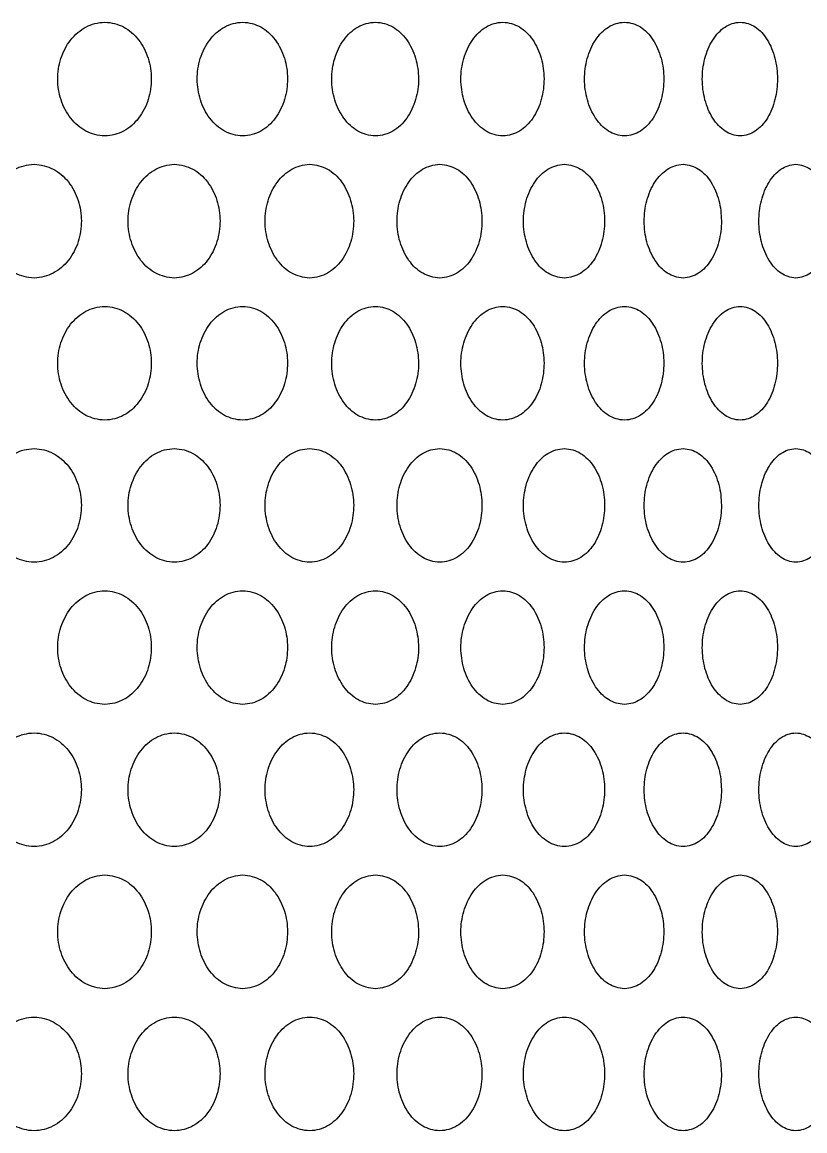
# Model space of a CAD drawing. Header units: millimetres. Extents: x 750 to 8479, y 2174 to 4333.
# Drawn here: x 1415.4 to 1470.4, y 2955.1 to 3033.1 of the extents above; entities that cross this region are included whole.
import ezdxf

# ---------------------------------------------------------------- set-up
doc = ezdxf.new("R2010")
doc.units = ezdxf.units.MM
doc.header["$LTSCALE"] = 153.67
doc.layers.add('02___PRT_ALL_AXES', color=7, linetype='CONTINUOUS')

msp = doc.modelspace()

# ---------------------------------------------------------------- linework, layer by layer
at = {"layer": '02___PRT_ALL_AXES', "color": 0, "linetype": 'Continuous'}
for points in [[(1421.17143, 3025.06591), (1420.68491, 3025.08775), (1419.81256, 3025.29974), (1418.71115, 3026.24269), (1418.0157, 3027.58256), (1417.78638, 3029.04925), (1418.00645, 3030.52312), (1418.70051, 3031.87762), (1419.80764, 3032.83075), (1420.68295, 3033.04428), (1421.17143, 3033.06591)], [(1421.17143, 3033.06591), (1421.65794, 3033.04407), (1422.52564, 3032.83209), (1423.61201, 3031.88914), (1424.29349, 3030.54927), (1424.5175, 3029.08257), (1424.30253, 3027.60871), (1423.62249, 3026.25421), (1422.53052, 3025.30107), (1421.6599, 3025.08754), (1421.17143, 3025.06591)], [(1430.87154, 3025.06591), (1430.40209, 3025.08775), (1429.5601, 3025.29974), (1428.49655, 3026.24269), (1427.82478, 3027.58256), (1427.60323, 3029.04925), (1427.81584, 3030.52312), (1428.48627, 3031.87762), (1429.55535, 3032.83075), (1430.4002, 3033.04428), (1430.87154, 3033.06591)], [(1430.87154, 3033.06591), (1431.341, 3033.04407), (1432.17802, 3032.83209), (1433.22552, 3031.88914), (1433.88237, 3030.54927), (1434.09826, 3029.08257), (1433.89109, 3027.60871), (1433.23562, 3026.25421), (1432.18273, 3025.30107), (1431.34289, 3025.08754), (1430.87154, 3025.06591)], [(1440.21427, 3025.06591), (1439.76298, 3025.08775), (1438.9533, 3025.29974), (1437.93009, 3026.24269), (1437.28356, 3027.58256), (1437.0703, 3029.04925), (1437.27496, 3030.52312), (1437.9202, 3031.87762), (1438.94874, 3032.83075), (1439.76116, 3033.04428), (1440.21427, 3033.06591)], [(1440.21427, 3033.06591), (1440.66557, 3033.04407), (1441.46997, 3032.83209), (1442.47616, 3031.88914), (1443.10686, 3030.54927), (1443.31412, 3029.08257), (1443.11522, 3027.60871), (1442.48585, 3026.25421), (1441.47449, 3025.30107), (1440.66738, 3025.08754), (1440.21427, 3025.06591)], [(1449.17785, 3025.06591), (1448.74576, 3025.08775), (1447.97029, 3025.29974), (1446.98981, 3026.24269), (1446.37002, 3027.58256), (1446.16554, 3029.04925), (1446.36177, 3030.52312), (1446.98033, 3031.87762), (1447.96592, 3032.83075), (1448.74403, 3033.04428), (1449.17785, 3033.06591)], [(1449.17785, 3033.06591), (1449.60994, 3033.04407), (1450.37984, 3032.83209), (1451.34238, 3031.88914), (1451.94546, 3030.54927), (1452.1436, 3029.08257), (1451.95346, 3027.60871), (1451.35165, 3026.25421), (1450.38418, 3025.30107), (1449.61168, 3025.08754), (1449.17785, 3025.06591)], [(1457.74141, 3025.06591), (1457.32954, 3025.08775), (1456.59007, 3025.29974), (1455.65459, 3026.24269), (1455.06299, 3027.58256), (1454.86778, 3029.04925), (1455.05512, 3030.52312), (1455.64554, 3031.87762), (1456.58591, 3032.83075), (1457.32788, 3033.04428), (1457.74141, 3033.06591)], [(1457.74141, 3033.06591), (1458.15328, 3033.04407), (1458.8869, 3032.83209), (1459.80353, 3031.88914), (1460.37759, 3030.54927), (1460.56616, 3029.08257), (1460.38521, 3027.60871), (1459.81236, 3026.25421), (1458.89102, 3025.30107), (1458.15494, 3025.08754), (1457.74141, 3025.06591)], [(1465.885, 3025.06591), (1465.4943, 3025.08775), (1464.79257, 3025.29974), (1463.90427, 3026.24269), (1463.34224, 3027.58256), (1463.15674, 3029.04925), (1463.33476, 3030.52312), (1463.89568, 3031.87762), (1464.78862, 3032.83075), (1465.49273, 3033.04428), (1465.885, 3033.06591)], [(1465.885, 3033.06591), (1466.2757, 3033.04407), (1466.97131, 3032.83209), (1467.83991, 3031.88914), (1468.38362, 3030.54927), (1468.56217, 3029.08257), (1468.39083, 3027.60871), (1467.84828, 3026.25421), (1466.97523, 3025.30107), (1466.27727, 3025.08754), (1465.885, 3025.06591)], [(1416.19437, 3015.06591), (1415.69975, 3015.08775), (1414.81297, 3015.29974), (1413.69359, 3016.24269), (1412.98691, 3017.58256), (1412.75391, 3019.04925), (1412.97752, 3020.52312), (1413.68278, 3021.87762), (1414.80798, 3022.83075), (1415.69776, 3023.04428), (1416.19437, 3023.06591)], [(1416.19437, 3023.06591), (1416.689, 3023.04407), (1417.57128, 3022.83209), (1418.67615, 3021.88914), (1419.36934, 3020.54927), (1419.59723, 3019.08257), (1419.37853, 3017.60871), (1418.6868, 3016.25421), (1417.57624, 3015.30107), (1416.69099, 3015.08754), (1416.19437, 3015.06591)], [(1426.06477, 3015.06591), (1425.58664, 3015.08775), (1424.72922, 3015.29974), (1423.64643, 3016.24269), (1422.96262, 3017.58256), (1422.73712, 3019.04925), (1422.95352, 3020.52312), (1423.63596, 3021.87762), (1424.72439, 3022.83075), (1425.58472, 3023.04428), (1426.06477, 3023.06591)], [(1426.06477, 3023.06591), (1426.54289, 3023.04407), (1427.3955, 3022.83209), (1428.46275, 3021.88914), (1429.1321, 3020.54927), (1429.35212, 3019.08257), (1429.14098, 3017.60871), (1428.47303, 3016.25421), (1427.40029, 3015.30107), (1426.54481, 3015.08754), (1426.06477, 3015.06591)], [(1435.58896, 3015.06591), (1435.12845, 3015.08775), (1434.30238, 3015.29974), (1433.2587, 3016.24269), (1432.59935, 3017.58256), (1432.38189, 3019.04925), (1432.59058, 3020.52312), (1433.24861, 3021.87762), (1434.29772, 3022.83075), (1435.1266, 3023.04428), (1435.58896, 3023.06591)], [(1435.58896, 3023.06591), (1436.04947, 3023.04407), (1436.87042, 3022.83209), (1437.89756, 3021.88914), (1438.54153, 3020.54927), (1438.75316, 3019.08257), (1438.55007, 3017.60871), (1437.90746, 3016.25421), (1436.87504, 3015.30107), (1436.05132, 3015.08754), (1435.58896, 3015.06591)], [(1444.74478, 3015.06591), (1444.30296, 3015.08775), (1443.51016, 3015.29974), (1442.50802, 3016.24269), (1441.87467, 3017.58256), (1441.66574, 3019.04925), (1441.86625, 3020.52312), (1442.49833, 3021.87762), (1443.50569, 3022.83075), (1444.30118, 3023.04428), (1444.74478, 3023.06591)], [(1444.74478, 3023.06591), (1445.1866, 3023.04407), (1445.97398, 3022.83209), (1446.95863, 3021.88914), (1447.5757, 3020.54927), (1447.77846, 3019.08257), (1447.58389, 3017.60871), (1446.96812, 3016.25421), (1445.97841, 3015.30107), (1445.18838, 3015.08754), (1444.74478, 3015.06591)], [(1453.5109, 3015.06591), (1453.0888, 3015.08775), (1452.33111, 3015.29974), (1451.37285, 3016.24269), (1450.76698, 3017.58256), (1450.56707, 3019.04925), (1450.75892, 3020.52312), (1451.36358, 3021.87762), (1452.32684, 3022.83075), (1453.0871, 3023.04428), (1453.5109, 3023.06591)], [(1453.5109, 3023.06591), (1453.933, 3023.04407), (1454.68498, 3022.83209), (1455.62484, 3021.88914), (1456.21359, 3020.54927), (1456.407, 3019.08257), (1456.22139, 3017.60871), (1455.63389, 3016.25421), (1454.68921, 3015.30107), (1453.9347, 3015.08754), (1453.5109, 3015.06591)], [(1461.86691, 3015.06591), (1461.46551, 3015.08775), (1460.7447, 3015.29974), (1459.83254, 3016.24269), (1459.25556, 3017.58256), (1459.06515, 3019.04925), (1459.24788, 3020.52312), (1459.82372, 3021.87762), (1460.74064, 3022.83075), (1461.46389, 3023.04428), (1461.86691, 3023.06591)], [(1461.86691, 3023.06591), (1462.26831, 3023.04407), (1462.98313, 3022.83209), (1463.87601, 3021.88914), (1464.43506, 3020.54927), (1464.61867, 3019.08257), (1464.44247, 3017.60871), (1463.88461, 3016.25421), (1462.98716, 3015.30107), (1462.26992, 3015.08754), (1461.86691, 3015.06591)], [(1469.79334, 3015.06591), (1469.41357, 3015.08775), (1468.73133, 3015.29974), (1467.8674, 3016.24269), (1467.32065, 3017.58256), (1467.14017, 3019.04925), (1467.31337, 3020.52312), (1467.85904, 3021.87762), (1468.72748, 3022.83075), (1469.41204, 3023.04428), (1469.79334, 3023.06591)], [(1469.79334, 3023.06591), (1470.17311, 3023.04407), (1470.84911, 3022.83209), (1471.69293, 3021.88914), (1472.22098, 3020.54927), (1472.39436, 3019.08257), (1472.22798, 3017.60871), (1471.70106, 3016.25421), (1470.85292, 3015.30107), (1470.17463, 3015.08754), (1469.79334, 3015.06591)], [(1421.17143, 3005.06591), (1420.68491, 3005.08775), (1419.81256, 3005.29974), (1418.71115, 3006.24269), (1418.0157, 3007.58256), (1417.78638, 3009.04925), (1418.00645, 3010.52312), (1418.70051, 3011.87762), (1419.80764, 3012.83075), (1420.68295, 3013.04428), (1421.17143, 3013.06591)], [(1421.17143, 3013.06591), (1421.65794, 3013.04407), (1422.52564, 3012.83209), (1423.61201, 3011.88914), (1424.29349, 3010.54927), (1424.5175, 3009.08257), (1424.30253, 3007.60871), (1423.62249, 3006.25421), (1422.53052, 3005.30107), (1421.6599, 3005.08754), (1421.17143, 3005.06591)], [(1430.87154, 3005.06591), (1430.40209, 3005.08775), (1429.5601, 3005.29974), (1428.49655, 3006.24269), (1427.82478, 3007.58256), (1427.60323, 3009.04925), (1427.81584, 3010.52312), (1428.48627, 3011.87762), (1429.55535, 3012.83075), (1430.4002, 3013.04428), (1430.87154, 3013.06591)], [(1430.87154, 3013.06591), (1431.341, 3013.04407), (1432.17802, 3012.83209), (1433.22552, 3011.88914), (1433.88237, 3010.54927), (1434.09826, 3009.08257), (1433.89109, 3007.60871), (1433.23562, 3006.25421), (1432.18273, 3005.30107), (1431.34289, 3005.08754), (1430.87154, 3005.06591)], [(1440.21427, 3005.06591), (1439.76298, 3005.08775), (1438.9533, 3005.29974), (1437.93009, 3006.24269), (1437.28356, 3007.58256), (1437.0703, 3009.04925), (1437.27496, 3010.52312), (1437.9202, 3011.87762), (1438.94874, 3012.83075), (1439.76116, 3013.04428), (1440.21427, 3013.06591)], [(1440.21427, 3013.06591), (1440.66557, 3013.04407), (1441.46997, 3012.83209), (1442.47616, 3011.88914), (1443.10686, 3010.54927), (1443.31412, 3009.08257), (1443.11522, 3007.60871), (1442.48585, 3006.25421), (1441.47449, 3005.30107), (1440.66738, 3005.08754), (1440.21427, 3005.06591)], [(1449.17785, 3005.06591), (1448.74576, 3005.08775), (1447.97029, 3005.29974), (1446.98981, 3006.24269), (1446.37002, 3007.58256), (1446.16554, 3009.04925), (1446.36177, 3010.52312), (1446.98033, 3011.87762), (1447.96592, 3012.83075), (1448.74403, 3013.04428), (1449.17785, 3013.06591)], [(1449.17785, 3013.06591), (1449.60994, 3013.04407), (1450.37984, 3012.83209), (1451.34238, 3011.88914), (1451.94546, 3010.54927), (1452.1436, 3009.08257), (1451.95346, 3007.60871), (1451.35165, 3006.25421), (1450.38418, 3005.30107), (1449.61168, 3005.08754), (1449.17785, 3005.06591)], [(1457.74141, 3005.06591), (1457.32954, 3005.08775), (1456.59007, 3005.29974), (1455.65459, 3006.24269), (1455.06299, 3007.58256), (1454.86778, 3009.04925), (1455.05512, 3010.52312), (1455.64554, 3011.87762), (1456.58591, 3012.83075), (1457.32788, 3013.04428), (1457.74141, 3013.06591)], [(1457.74141, 3013.06591), (1458.15328, 3013.04407), (1458.8869, 3012.83209), (1459.80353, 3011.88914), (1460.37759, 3010.54927), (1460.56616, 3009.08257), (1460.38521, 3007.60871), (1459.81236, 3006.25421), (1458.89102, 3005.30107), (1458.15494, 3005.08754), (1457.74141, 3005.06591)], [(1465.885, 3005.06591), (1465.4943, 3005.08775), (1464.79257, 3005.29974), (1463.90427, 3006.24269), (1463.34224, 3007.58256), (1463.15674, 3009.04925), (1463.33476, 3010.52312), (1463.89568, 3011.87762), (1464.78862, 3012.83075), (1465.49273, 3013.04428), (1465.885, 3013.06591)], [(1465.885, 3013.06591), (1466.2757, 3013.04407), (1466.97131, 3012.83209), (1467.83991, 3011.88914), (1468.38362, 3010.54927), (1468.56217, 3009.08257), (1468.39083, 3007.60871), (1467.84828, 3006.25421), (1466.97523, 3005.30107), (1466.27727, 3005.08754), (1465.885, 3005.06591)], [(1416.19437, 2995.06591), (1415.69975, 2995.08775), (1414.81297, 2995.29974), (1413.69359, 2996.24269), (1412.98691, 2997.58256), (1412.75391, 2999.04925), (1412.97752, 3000.52312), (1413.68278, 3001.87762), (1414.80798, 3002.83075), (1415.69776, 3003.04428), (1416.19437, 3003.06591)], [(1416.19437, 3003.06591), (1416.689, 3003.04407), (1417.57128, 3002.83209), (1418.67615, 3001.88914), (1419.36934, 3000.54927), (1419.59723, 2999.08257), (1419.37853, 2997.60871), (1418.6868, 2996.25421), (1417.57624, 2995.30107), (1416.69099, 2995.08754), (1416.19437, 2995.06591)], [(1426.06477, 2995.06591), (1425.58664, 2995.08775), (1424.72922, 2995.29974), (1423.64643, 2996.24269), (1422.96262, 2997.58256), (1422.73712, 2999.04925), (1422.95352, 3000.52312), (1423.63596, 3001.87762), (1424.72439, 3002.83075), (1425.58472, 3003.04428), (1426.06477, 3003.06591)], [(1426.06477, 3003.06591), (1426.54289, 3003.04407), (1427.3955, 3002.83209), (1428.46275, 3001.88914), (1429.1321, 3000.54927), (1429.35212, 2999.08257), (1429.14098, 2997.60871), (1428.47303, 2996.25421), (1427.40029, 2995.30107), (1426.54481, 2995.08754), (1426.06477, 2995.06591)], [(1435.58896, 2995.06591), (1435.12845, 2995.08775), (1434.30238, 2995.29974), (1433.2587, 2996.24269), (1432.59935, 2997.58256), (1432.38189, 2999.04925), (1432.59058, 3000.52312), (1433.24861, 3001.87762), (1434.29772, 3002.83075), (1435.1266, 3003.04428), (1435.58896, 3003.06591)], [(1435.58896, 3003.06591), (1436.04947, 3003.04407), (1436.87042, 3002.83209), (1437.89756, 3001.88914), (1438.54153, 3000.54927), (1438.75316, 2999.08257), (1438.55007, 2997.60871), (1437.90746, 2996.25421), (1436.87504, 2995.30107), (1436.05132, 2995.08754), (1435.58896, 2995.06591)], [(1444.74478, 2995.06591), (1444.30296, 2995.08775), (1443.51016, 2995.29974), (1442.50802, 2996.24269), (1441.87467, 2997.58256), (1441.66574, 2999.04925), (1441.86625, 3000.52312), (1442.49833, 3001.87762), (1443.50569, 3002.83075), (1444.30118, 3003.04428), (1444.74478, 3003.06591)], [(1444.74478, 3003.06591), (1445.1866, 3003.04407), (1445.97398, 3002.83209), (1446.95863, 3001.88914), (1447.5757, 3000.54927), (1447.77846, 2999.08257), (1447.58389, 2997.60871), (1446.96812, 2996.25421), (1445.97841, 2995.30107), (1445.18838, 2995.08754), (1444.74478, 2995.06591)], [(1453.5109, 2995.06591), (1453.0888, 2995.08775), (1452.33111, 2995.29974), (1451.37285, 2996.24269), (1450.76698, 2997.58256), (1450.56707, 2999.04925), (1450.75892, 3000.52312), (1451.36358, 3001.87762), (1452.32684, 3002.83075), (1453.0871, 3003.04428), (1453.5109, 3003.06591)], [(1453.5109, 3003.06591), (1453.933, 3003.04407), (1454.68498, 3002.83209), (1455.62484, 3001.88914), (1456.21359, 3000.54927), (1456.407, 2999.08257), (1456.22139, 2997.60871), (1455.63389, 2996.25421), (1454.68921, 2995.30107), (1453.9347, 2995.08754), (1453.5109, 2995.06591)], [(1461.86691, 2995.06591), (1461.46551, 2995.08775), (1460.7447, 2995.29974), (1459.83254, 2996.24269), (1459.25556, 2997.58256), (1459.06515, 2999.04925), (1459.24788, 3000.52312), (1459.82372, 3001.87762), (1460.74064, 3002.83075), (1461.46389, 3003.04428), (1461.86691, 3003.06591)], [(1461.86691, 3003.06591), (1462.26831, 3003.04407), (1462.98313, 3002.83209), (1463.87601, 3001.88914), (1464.43506, 3000.54927), (1464.61867, 2999.08257), (1464.44247, 2997.60871), (1463.88461, 2996.25421), (1462.98716, 2995.30107), (1462.26992, 2995.08754), (1461.86691, 2995.06591)], [(1469.79334, 2995.06591), (1469.41357, 2995.08775), (1468.73133, 2995.29974), (1467.8674, 2996.24269), (1467.32065, 2997.58256), (1467.14017, 2999.04925), (1467.31337, 3000.52312), (1467.85904, 3001.87762), (1468.72748, 3002.83075), (1469.41204, 3003.04428), (1469.79334, 3003.06591)], [(1469.79334, 3003.06591), (1470.17311, 3003.04407), (1470.84911, 3002.83209), (1471.69293, 3001.88914), (1472.22098, 3000.54927), (1472.39436, 2999.08257), (1472.22798, 2997.60871), (1471.70106, 2996.25421), (1470.85292, 2995.30107), (1470.17463, 2995.08754), (1469.79334, 2995.06591)], [(1421.17143, 2985.06591), (1420.68491, 2985.08775), (1419.81256, 2985.29974), (1418.71115, 2986.24269), (1418.0157, 2987.58256), (1417.78638, 2989.04925), (1418.00645, 2990.52312), (1418.70051, 2991.87762), (1419.80764, 2992.83075), (1420.68295, 2993.04428), (1421.17143, 2993.06591)], [(1421.17143, 2993.06591), (1421.65794, 2993.04407), (1422.52564, 2992.83209), (1423.61201, 2991.88914), (1424.29349, 2990.54927), (1424.5175, 2989.08257), (1424.30253, 2987.60871), (1423.62249, 2986.25421), (1422.53052, 2985.30107), (1421.6599, 2985.08754), (1421.17143, 2985.06591)], [(1430.87154, 2985.06591), (1430.40209, 2985.08775), (1429.5601, 2985.29974), (1428.49655, 2986.24269), (1427.82478, 2987.58256), (1427.60323, 2989.04925), (1427.81584, 2990.52312), (1428.48627, 2991.87762), (1429.55535, 2992.83075), (1430.4002, 2993.04428), (1430.87154, 2993.06591)], [(1430.87154, 2993.06591), (1431.341, 2993.04407), (1432.17802, 2992.83209), (1433.22552, 2991.88914), (1433.88237, 2990.54927), (1434.09826, 2989.08257), (1433.89109, 2987.60871), (1433.23562, 2986.25421), (1432.18273, 2985.30107), (1431.34289, 2985.08754), (1430.87154, 2985.06591)], [(1440.21427, 2985.06591), (1439.76298, 2985.08775), (1438.9533, 2985.29974), (1437.93009, 2986.24269), (1437.28356, 2987.58256), (1437.0703, 2989.04925), (1437.27496, 2990.52312), (1437.9202, 2991.87762), (1438.94874, 2992.83075), (1439.76116, 2993.04428), (1440.21427, 2993.06591)], [(1440.21427, 2993.06591), (1440.66557, 2993.04407), (1441.46997, 2992.83209), (1442.47616, 2991.88914), (1443.10686, 2990.54927), (1443.31412, 2989.08257), (1443.11522, 2987.60871), (1442.48585, 2986.25421), (1441.47449, 2985.30107), (1440.66738, 2985.08754), (1440.21427, 2985.06591)], [(1449.17785, 2985.06591), (1448.74576, 2985.08775), (1447.97029, 2985.29974), (1446.98981, 2986.24269), (1446.37002, 2987.58256), (1446.16554, 2989.04925), (1446.36177, 2990.52312), (1446.98033, 2991.87762), (1447.96592, 2992.83075), (1448.74403, 2993.04428), (1449.17785, 2993.06591)], [(1449.17785, 2993.06591), (1449.60994, 2993.04407), (1450.37984, 2992.83209), (1451.34238, 2991.88914), (1451.94546, 2990.54927), (1452.1436, 2989.08257), (1451.95346, 2987.60871), (1451.35165, 2986.25421), (1450.38418, 2985.30107), (1449.61168, 2985.08754), (1449.17785, 2985.06591)], [(1457.74141, 2985.06591), (1457.32954, 2985.08775), (1456.59007, 2985.29974), (1455.65459, 2986.24269), (1455.06299, 2987.58256), (1454.86778, 2989.04925), (1455.05512, 2990.52312), (1455.64554, 2991.87762), (1456.58591, 2992.83075), (1457.32788, 2993.04428), (1457.74141, 2993.06591)], [(1457.74141, 2993.06591), (1458.15328, 2993.04407), (1458.8869, 2992.83209), (1459.80353, 2991.88914), (1460.37759, 2990.54927), (1460.56616, 2989.08257), (1460.38521, 2987.60871), (1459.81236, 2986.25421), (1458.89102, 2985.30107), (1458.15494, 2985.08754), (1457.74141, 2985.06591)], [(1465.885, 2985.06591), (1465.4943, 2985.08775), (1464.79257, 2985.29974), (1463.90427, 2986.24269), (1463.34224, 2987.58256), (1463.15674, 2989.04925), (1463.33476, 2990.52312), (1463.89568, 2991.87762), (1464.78862, 2992.83075), (1465.49273, 2993.04428), (1465.885, 2993.06591)], [(1465.885, 2993.06591), (1466.2757, 2993.04407), (1466.97131, 2992.83209), (1467.83991, 2991.88914), (1468.38362, 2990.54927), (1468.56217, 2989.08257), (1468.39083, 2987.60871), (1467.84828, 2986.25421), (1466.97523, 2985.30107), (1466.27727, 2985.08754), (1465.885, 2985.06591)], [(1416.19437, 2975.06591), (1415.69975, 2975.08775), (1414.81297, 2975.29974), (1413.69359, 2976.24269), (1412.98691, 2977.58256), (1412.75391, 2979.04925), (1412.97752, 2980.52312), (1413.68278, 2981.87762), (1414.80798, 2982.83075), (1415.69776, 2983.04428), (1416.19437, 2983.06591)], [(1416.19437, 2983.06591), (1416.689, 2983.04407), (1417.57128, 2982.83209), (1418.67615, 2981.88914), (1419.36934, 2980.54927), (1419.59723, 2979.08257), (1419.37853, 2977.60871), (1418.6868, 2976.25421), (1417.57624, 2975.30107), (1416.69099, 2975.08754), (1416.19437, 2975.06591)], [(1426.06477, 2975.06591), (1425.58664, 2975.08775), (1424.72922, 2975.29974), (1423.64643, 2976.24269), (1422.96262, 2977.58256), (1422.73712, 2979.04925), (1422.95352, 2980.52312), (1423.63596, 2981.87762), (1424.72439, 2982.83075), (1425.58472, 2983.04428), (1426.06477, 2983.06591)], [(1426.06477, 2983.06591), (1426.54289, 2983.04407), (1427.3955, 2982.83209), (1428.46275, 2981.88914), (1429.1321, 2980.54927), (1429.35212, 2979.08257), (1429.14098, 2977.60871), (1428.47303, 2976.25421), (1427.40029, 2975.30107), (1426.54481, 2975.08754), (1426.06477, 2975.06591)], [(1435.58896, 2975.06591), (1435.12845, 2975.08775), (1434.30238, 2975.29974), (1433.2587, 2976.24269), (1432.59935, 2977.58256), (1432.38189, 2979.04925), (1432.59058, 2980.52312), (1433.24861, 2981.87762), (1434.29772, 2982.83075), (1435.1266, 2983.04428), (1435.58896, 2983.06591)], [(1435.58896, 2983.06591), (1436.04947, 2983.04407), (1436.87042, 2982.83209), (1437.89756, 2981.88914), (1438.54153, 2980.54927), (1438.75316, 2979.08257), (1438.55007, 2977.60871), (1437.90746, 2976.25421), (1436.87504, 2975.30107), (1436.05132, 2975.08754), (1435.58896, 2975.06591)], [(1444.74478, 2975.06591), (1444.30296, 2975.08775), (1443.51016, 2975.29974), (1442.50802, 2976.24269), (1441.87467, 2977.58256), (1441.66574, 2979.04925), (1441.86625, 2980.52312), (1442.49833, 2981.87762), (1443.50569, 2982.83075), (1444.30118, 2983.04428), (1444.74478, 2983.06591)], [(1444.74478, 2983.06591), (1445.1866, 2983.04407), (1445.97398, 2982.83209), (1446.95863, 2981.88914), (1447.5757, 2980.54927), (1447.77846, 2979.08257), (1447.58389, 2977.60871), (1446.96812, 2976.25421), (1445.97841, 2975.30107), (1445.18838, 2975.08754), (1444.74478, 2975.06591)], [(1453.5109, 2975.06591), (1453.0888, 2975.08775), (1452.33111, 2975.29974), (1451.37285, 2976.24269), (1450.76698, 2977.58256), (1450.56707, 2979.04925), (1450.75892, 2980.52312), (1451.36358, 2981.87762), (1452.32684, 2982.83075), (1453.0871, 2983.04428), (1453.5109, 2983.06591)], [(1453.5109, 2983.06591), (1453.933, 2983.04407), (1454.68498, 2982.83209), (1455.62484, 2981.88914), (1456.21359, 2980.54927), (1456.407, 2979.08257), (1456.22139, 2977.60871), (1455.63389, 2976.25421), (1454.68921, 2975.30107), (1453.9347, 2975.08754), (1453.5109, 2975.06591)], [(1461.86691, 2975.06591), (1461.46551, 2975.08775), (1460.7447, 2975.29974), (1459.83254, 2976.24269), (1459.25556, 2977.58256), (1459.06515, 2979.04925), (1459.24788, 2980.52312), (1459.82372, 2981.87762), (1460.74064, 2982.83075), (1461.46389, 2983.04428), (1461.86691, 2983.06591)], [(1461.86691, 2983.06591), (1462.26831, 2983.04407), (1462.98313, 2982.83209), (1463.87601, 2981.88914), (1464.43506, 2980.54927), (1464.61867, 2979.08257), (1464.44247, 2977.60871), (1463.88461, 2976.25421), (1462.98716, 2975.30107), (1462.26992, 2975.08754), (1461.86691, 2975.06591)], [(1469.79334, 2975.06591), (1469.41357, 2975.08775), (1468.73133, 2975.29974), (1467.8674, 2976.24269), (1467.32065, 2977.58256), (1467.14017, 2979.04925), (1467.31337, 2980.52312), (1467.85904, 2981.87762), (1468.72748, 2982.83075), (1469.41204, 2983.04428), (1469.79334, 2983.06591)], [(1469.79334, 2983.06591), (1470.17311, 2983.04407), (1470.84911, 2982.83209), (1471.69293, 2981.88914), (1472.22098, 2980.54927), (1472.39436, 2979.08257), (1472.22798, 2977.60871), (1471.70106, 2976.25421), (1470.85292, 2975.30107), (1470.17463, 2975.08754), (1469.79334, 2975.06591)], [(1421.17143, 2965.06591), (1420.68491, 2965.08775), (1419.81256, 2965.29974), (1418.71115, 2966.24269), (1418.0157, 2967.58256), (1417.78638, 2969.04925), (1418.00645, 2970.52312), (1418.70051, 2971.87762), (1419.80764, 2972.83075), (1420.68295, 2973.04428), (1421.17143, 2973.06591)], [(1421.17143, 2973.06591), (1421.65794, 2973.04407), (1422.52564, 2972.83209), (1423.61201, 2971.88914), (1424.29349, 2970.54927), (1424.5175, 2969.08257), (1424.30253, 2967.60871), (1423.62249, 2966.25421), (1422.53052, 2965.30107), (1421.6599, 2965.08754), (1421.17143, 2965.06591)], [(1430.87154, 2965.06591), (1430.40209, 2965.08775), (1429.5601, 2965.29974), (1428.49655, 2966.24269), (1427.82478, 2967.58256), (1427.60323, 2969.04925), (1427.81584, 2970.52312), (1428.48627, 2971.87762), (1429.55535, 2972.83075), (1430.4002, 2973.04428), (1430.87154, 2973.06591)], [(1430.87154, 2973.06591), (1431.341, 2973.04407), (1432.17802, 2972.83209), (1433.22552, 2971.88914), (1433.88237, 2970.54927), (1434.09826, 2969.08257), (1433.89109, 2967.60871), (1433.23562, 2966.25421), (1432.18273, 2965.30107), (1431.34289, 2965.08754), (1430.87154, 2965.06591)], [(1440.21427, 2965.06591), (1439.76298, 2965.08775), (1438.9533, 2965.29974), (1437.93009, 2966.24269), (1437.28356, 2967.58256), (1437.0703, 2969.04925), (1437.27496, 2970.52312), (1437.9202, 2971.87762), (1438.94874, 2972.83075), (1439.76116, 2973.04428), (1440.21427, 2973.06591)], [(1440.21427, 2973.06591), (1440.66557, 2973.04407), (1441.46997, 2972.83209), (1442.47616, 2971.88914), (1443.10686, 2970.54927), (1443.31412, 2969.08257), (1443.11522, 2967.60871), (1442.48585, 2966.25421), (1441.47449, 2965.30107), (1440.66738, 2965.08754), (1440.21427, 2965.06591)], [(1449.17785, 2965.06591), (1448.74576, 2965.08775), (1447.97029, 2965.29974), (1446.98981, 2966.24269), (1446.37002, 2967.58256), (1446.16554, 2969.04925), (1446.36177, 2970.52312), (1446.98033, 2971.87762), (1447.96592, 2972.83075), (1448.74403, 2973.04428), (1449.17785, 2973.06591)], [(1449.17785, 2973.06591), (1449.60994, 2973.04407), (1450.37984, 2972.83209), (1451.34238, 2971.88914), (1451.94546, 2970.54927), (1452.1436, 2969.08257), (1451.95346, 2967.60871), (1451.35165, 2966.25421), (1450.38418, 2965.30107), (1449.61168, 2965.08754), (1449.17785, 2965.06591)], [(1457.74141, 2965.06591), (1457.32954, 2965.08775), (1456.59007, 2965.29974), (1455.65459, 2966.24269), (1455.06299, 2967.58256), (1454.86778, 2969.04925), (1455.05512, 2970.52312), (1455.64554, 2971.87762), (1456.58591, 2972.83075), (1457.32788, 2973.04428), (1457.74141, 2973.06591)], [(1457.74141, 2973.06591), (1458.15328, 2973.04407), (1458.8869, 2972.83209), (1459.80353, 2971.88914), (1460.37759, 2970.54927), (1460.56616, 2969.08257), (1460.38521, 2967.60871), (1459.81236, 2966.25421), (1458.89102, 2965.30107), (1458.15494, 2965.08754), (1457.74141, 2965.06591)], [(1465.885, 2965.06591), (1465.4943, 2965.08775), (1464.79257, 2965.29974), (1463.90427, 2966.24269), (1463.34224, 2967.58256), (1463.15674, 2969.04925), (1463.33476, 2970.52312), (1463.89568, 2971.87762), (1464.78862, 2972.83075), (1465.49273, 2973.04428), (1465.885, 2973.06591)], [(1465.885, 2973.06591), (1466.2757, 2973.04407), (1466.97131, 2972.83209), (1467.83991, 2971.88914), (1468.38362, 2970.54927), (1468.56217, 2969.08257), (1468.39083, 2967.60871), (1467.84828, 2966.25421), (1466.97523, 2965.30107), (1466.27727, 2965.08754), (1465.885, 2965.06591)], [(1416.19437, 2955.06591), (1415.69975, 2955.08775), (1414.81297, 2955.29974), (1413.69359, 2956.24269), (1412.98691, 2957.58256), (1412.75391, 2959.04925), (1412.97752, 2960.52312), (1413.68278, 2961.87762), (1414.80798, 2962.83075), (1415.69776, 2963.04428), (1416.19437, 2963.06591)], [(1416.19437, 2963.06591), (1416.689, 2963.04407), (1417.57128, 2962.83209), (1418.67615, 2961.88914), (1419.36934, 2960.54927), (1419.59723, 2959.08257), (1419.37853, 2957.60871), (1418.6868, 2956.25421), (1417.57624, 2955.30107), (1416.69099, 2955.08754), (1416.19437, 2955.06591)], [(1426.06477, 2955.06591), (1425.58664, 2955.08775), (1424.72922, 2955.29974), (1423.64643, 2956.24269), (1422.96262, 2957.58256), (1422.73712, 2959.04925), (1422.95352, 2960.52312), (1423.63596, 2961.87762), (1424.72439, 2962.83075), (1425.58472, 2963.04428), (1426.06477, 2963.06591)], [(1426.06477, 2963.06591), (1426.54289, 2963.04407), (1427.3955, 2962.83209), (1428.46275, 2961.88914), (1429.1321, 2960.54927), (1429.35212, 2959.08257), (1429.14098, 2957.60871), (1428.47303, 2956.25421), (1427.40029, 2955.30107), (1426.54481, 2955.08754), (1426.06477, 2955.06591)], [(1435.58896, 2955.06591), (1435.12845, 2955.08775), (1434.30238, 2955.29974), (1433.2587, 2956.24269), (1432.59935, 2957.58256), (1432.38189, 2959.04925), (1432.59058, 2960.52312), (1433.24861, 2961.87762), (1434.29772, 2962.83075), (1435.1266, 2963.04428), (1435.58896, 2963.06591)], [(1435.58896, 2963.06591), (1436.04947, 2963.04407), (1436.87042, 2962.83209), (1437.89756, 2961.88914), (1438.54153, 2960.54927), (1438.75316, 2959.08257), (1438.55007, 2957.60871), (1437.90746, 2956.25421), (1436.87504, 2955.30107), (1436.05132, 2955.08754), (1435.58896, 2955.06591)], [(1444.74478, 2955.06591), (1444.30296, 2955.08775), (1443.51016, 2955.29974), (1442.50802, 2956.24269), (1441.87467, 2957.58256), (1441.66574, 2959.04925), (1441.86625, 2960.52312), (1442.49833, 2961.87762), (1443.50569, 2962.83075), (1444.30118, 2963.04428), (1444.74478, 2963.06591)], [(1444.74478, 2963.06591), (1445.1866, 2963.04407), (1445.97398, 2962.83209), (1446.95863, 2961.88914), (1447.5757, 2960.54927), (1447.77846, 2959.08257), (1447.58389, 2957.60871), (1446.96812, 2956.25421), (1445.97841, 2955.30107), (1445.18838, 2955.08754), (1444.74478, 2955.06591)], [(1453.5109, 2955.06591), (1453.0888, 2955.08775), (1452.33111, 2955.29974), (1451.37285, 2956.24269), (1450.76698, 2957.58256), (1450.56707, 2959.04925), (1450.75892, 2960.52312), (1451.36358, 2961.87762), (1452.32684, 2962.83075), (1453.0871, 2963.04428), (1453.5109, 2963.06591)], [(1453.5109, 2963.06591), (1453.933, 2963.04407), (1454.68498, 2962.83209), (1455.62484, 2961.88914), (1456.21359, 2960.54927), (1456.407, 2959.08257), (1456.22139, 2957.60871), (1455.63389, 2956.25421), (1454.68921, 2955.30107), (1453.9347, 2955.08754), (1453.5109, 2955.06591)], [(1461.86691, 2955.06591), (1461.46551, 2955.08775), (1460.7447, 2955.29974), (1459.83254, 2956.24269), (1459.25556, 2957.58256), (1459.06515, 2959.04925), (1459.24788, 2960.52312), (1459.82372, 2961.87762), (1460.74064, 2962.83075), (1461.46389, 2963.04428), (1461.86691, 2963.06591)], [(1461.86691, 2963.06591), (1462.26831, 2963.04407), (1462.98313, 2962.83209), (1463.87601, 2961.88914), (1464.43506, 2960.54927), (1464.61867, 2959.08257), (1464.44247, 2957.60871), (1463.88461, 2956.25421), (1462.98716, 2955.30107), (1462.26992, 2955.08754), (1461.86691, 2955.06591)], [(1469.79334, 2955.06591), (1469.41357, 2955.08775), (1468.73133, 2955.29974), (1467.8674, 2956.24269), (1467.32065, 2957.58256), (1467.14017, 2959.04925), (1467.31337, 2960.52312), (1467.85904, 2961.87762), (1468.72748, 2962.83075), (1469.41204, 2963.04428), (1469.79334, 2963.06591)], [(1469.79334, 2963.06591), (1470.17311, 2963.04407), (1470.84911, 2962.83209), (1471.69293, 2961.88914), (1472.22098, 2960.54927), (1472.39436, 2959.08257), (1472.22798, 2957.60871), (1471.70106, 2956.25421), (1470.85292, 2955.30107), (1470.17463, 2955.08754), (1469.79334, 2955.06591)]]:
    msp.add_open_spline(points, degree=3, dxfattribs=at)

doc.saveas('drawing.dxf')
